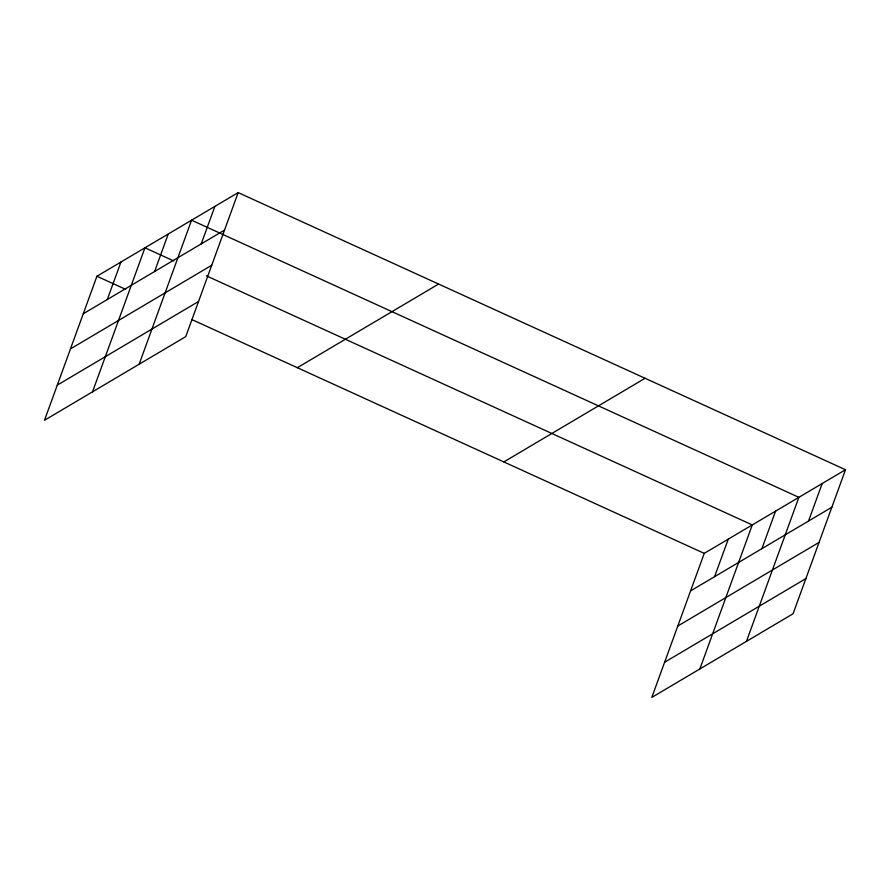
<?xml version="1.0" encoding="UTF-8"?>
<svg xmlns="http://www.w3.org/2000/svg" width="890" height="890" viewBox="0 0 890 890"><rect width="100%" height="100%" fill="white"/><g stroke="black" fill="none" stroke-linecap="round" stroke-linejoin="round"><path stroke-width="1.33" d="M238.175 192.596L96.921 276.245L44.5 420.269L185.754 336.631L238.175 192.596L845.5 469.731L793.079 613.755L651.825 697.404L704.246 553.369L845.5 469.731M107.29 299.53L120.94 262.027M92.527 391.834L144.948 247.798L173.761 260.948M154.604 271.506L168.255 234.003M139.14 364.233L191.561 220.197L798.886 497.332L746.465 641.356M201.218 243.905L214.868 206.402M714.603 576.653L728.254 539.151M699.852 668.969L752.273 524.933L206.324 275.811M761.929 548.641L775.579 511.127M808.543 521.028L822.193 483.526M83.271 313.747L224.525 230.098M70.477 348.902L211.731 265.253M57.294 385.125L198.548 301.476M297.338 367.692L438.592 284.055M503.829 461.921L645.083 378.272M690.596 590.882L831.85 507.233M677.802 626.026L819.056 542.388M664.619 662.249L805.873 578.6M96.921 276.245L125.735 289.395M192.118 319.688L704.246 553.369"/></g></svg>
